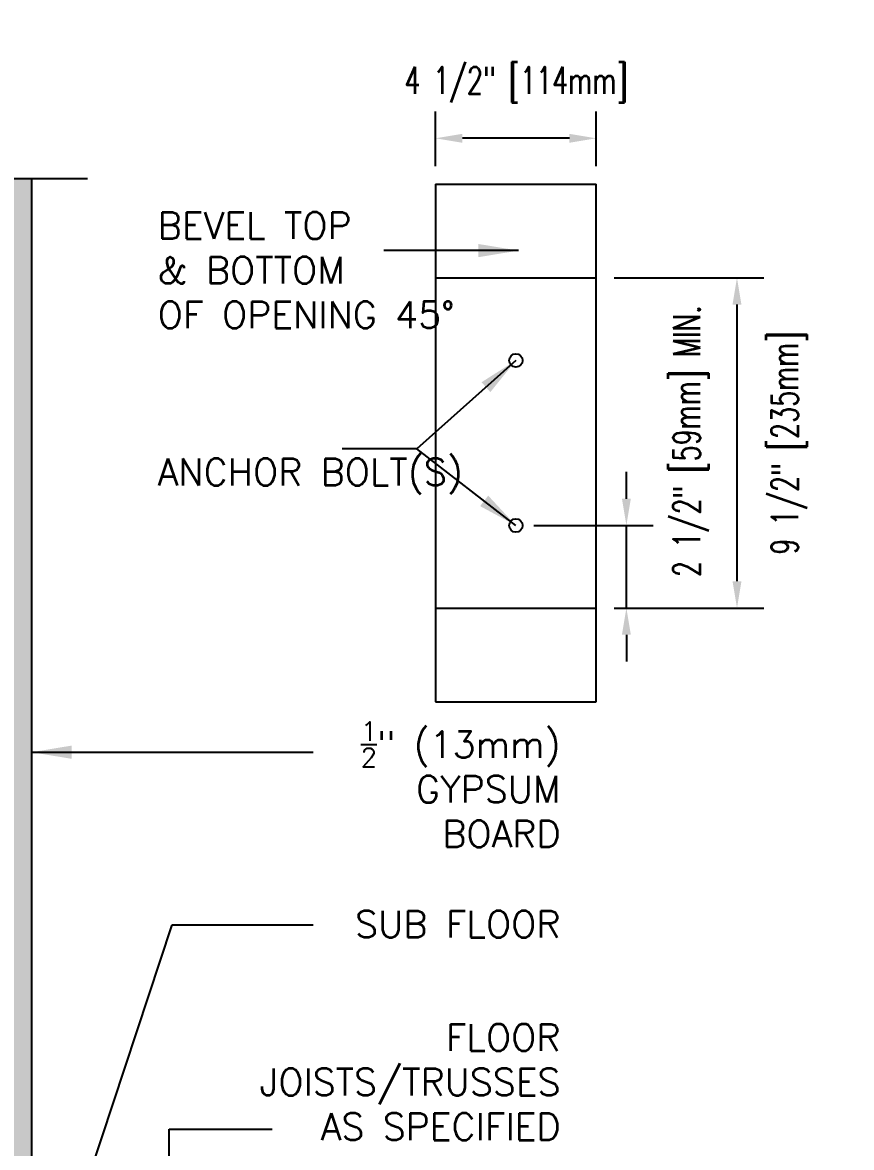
# Model space of a CAD drawing. Header units: inches. Extents: x 34 to 92.7, y -25.1 to 58.
# Drawn here: x 69.47 to 92.7, y 26.52 to 58.04 of the extents above; entities that cross this region are included whole.
import ezdxf

# ---------------------------------------------------------------- set-up
doc = ezdxf.new("R2010")
doc.units = ezdxf.units.IN
doc.header["$LTSCALE"] = 0.5
doc.header["$MEASUREMENT"] = 0
for name, color, linetype in [('HATCH', 12, 'Continuous'), ('LINE9', 9, 'Continuous'), ('TEXT', 4, 'Continuous')]:
    doc.layers.add(name, color=color, linetype=linetype)
doc.styles.add('DIM', font='romans.shx', dxfattribs={"width": 0.7})
doc.styles.add('ROMANS', font='romans.shx', dxfattribs={"height": 1.125})
doc.dimstyles.new('ext_12', dxfattribs={"dimscale": 12, "dimtxt": 0.09375, "dimasz": 0.09375, "dimexe": 0.09375, "dimexo": 0.0625, "dimgap": 0.0625, "dimtad": 1, "dimdec": 1, "dimzin": 3, "dimdsep": 46, "dimlunit": 4, "dimtxsty": 'DIM', "dimcen": 0.09, "dimdle": 0.09375, "dimclrt": 4, "dimadec": 0, "dimazin": 0, "dimtfac": 1, "dimtdec": 1, "dimtmove": 2, "dimatfit": 3, "dimfxl": 1, "dimfrac": 2, "dimtolj": 1, "dimtzin": 0, "dimarcsym": 0})
doc.dimstyles.new('ext_8', dxfattribs={"dimscale": 8, "dimtxt": 0.09375, "dimasz": 0.09375, "dimexe": 0.09375, "dimexo": 0.0625, "dimgap": 0.0625, "dimtad": 1, "dimdec": 1, "dimzin": 3, "dimdsep": 46, "dimlunit": 4, "dimtxsty": 'DIM', "dimcen": 0.09, "dimdle": 0.09375, "dimclrt": 4, "dimadec": 0, "dimazin": 0, "dimtfac": 1, "dimtdec": 1, "dimtmove": 2, "dimatfit": 3, "dimfxl": 1, "dimfrac": 2, "dimtolj": 1, "dimtzin": 0, "dimarcsym": 0})

# ---------------------------------------------------------------- blocks, each defined once
blk = doc.blocks.new('*D1')
at = {"layer": 'Defpoints', "color": 0, "transparency": 16777216}
for p in [(83.294, 43.951), (86.389, 43.951), (85.544, 41.639)]:
    blk.add_point(p, dxfattribs=at)
at = {"layer": 'TEXT', "color": 0, "lineweight": -2, "transparency": 16777216}
for p, q in [((86.389, 44.701), (86.389, 45.451)), ((83.794, 43.951), (87.139, 43.951)), ((86.389, 41.639), (86.389, 43.951)), ((86.044, 41.639), (87.139, 41.639)), ((86.389, 40.889), (86.389, 40.139))]:
    blk.add_line(p, q, dxfattribs=at)
at = {"layer": 'TEXT', "color": 0, "transparency": 16777216}
for points in [[(86.264, 44.701), (86.514, 44.701), (86.389, 43.951)], [(86.264, 40.889), (86.514, 40.889), (86.389, 41.639)]]:
    blk.add_solid(points, dxfattribs=at)
at = {"layer": 'TEXT', "color": 4, "transparency": 16777216, "insert": (88.203, 46.309), "char_height": 0.75, "attachment_point": 5, "rotation": 90, "style": 'DIM'}
blk.add_mtext('\\A1;2 1/2" [59mm] MIN.', dxfattribs=at)
blk = doc.blocks.new('*D2')
at = {"layer": 'Defpoints', "color": 0, "transparency": 16777216}
for p in [(85.544, 50.889), (85.544, 41.639), (89.487, 41.639)]:
    blk.add_point(p, dxfattribs=at)
at = {"layer": 'TEXT', "color": 0, "lineweight": -2, "transparency": 16777216}
for p, q in [((86.044, 50.889), (90.237, 50.889)), ((89.487, 50.139), (89.487, 42.389)), ((86.044, 41.639), (90.237, 41.639))]:
    blk.add_line(p, q, dxfattribs=at)
at = {"layer": 'TEXT', "color": 0, "transparency": 16777216}
for points in [[(89.362, 50.139), (89.612, 50.139), (89.487, 50.889)], [(89.362, 42.389), (89.612, 42.389), (89.487, 41.639)]]:
    blk.add_solid(points, dxfattribs=at)
at = {"layer": 'TEXT', "color": 4, "transparency": 16777216, "insert": (90.951, 46.264), "char_height": 0.75, "attachment_point": 5, "rotation": 90, "style": 'DIM'}
blk.add_mtext('\\A1;9 1/2" [235mm]', dxfattribs=at)
blk = doc.blocks.new('*D3')
at = {"layer": 'Defpoints', "color": 0, "transparency": 16777216}
for p in [(81.044, 54.799), (81.044, 53.514), (85.544, 53.514)]:
    blk.add_point(p, dxfattribs=at)
at = {"layer": 'TEXT', "color": 0, "lineweight": -2, "transparency": 16777216}
for p, q in [((81.044, 54.014), (81.044, 55.549)), ((85.544, 54.014), (85.544, 55.549)), ((84.794, 54.799), (81.794, 54.799))]:
    blk.add_line(p, q, dxfattribs=at)
at = {"layer": 'TEXT', "color": 0, "transparency": 16777216}
for points in [[(81.794, 54.924), (81.794, 54.674), (81.044, 54.799)], [(84.794, 54.924), (84.794, 54.674), (85.544, 54.799)]]:
    blk.add_solid(points, dxfattribs=at)
at = {"layer": 'TEXT', "color": 4, "transparency": 16777216, "insert": (83.294, 56.299), "char_height": 0.75, "attachment_point": 5, "style": 'DIM'}
blk.add_mtext('\\A1;4 1/2" [114mm]', dxfattribs=at)

msp = doc.modelspace()

# ---------------------------------------------------------------- hatches: boundary and pattern name
at = {"layer": 'HATCH'}
h = msp.add_hatch(dxfattribs=at)
h.set_pattern_fill('AR-SAND', color=256, scale=0.25, style=0)
h.set_pattern_definition([(37.5, (4, 0), (-0.0157483, 0.481706), [0, -0.38, 0, -0.425, 0, -0.40625]), (7.5, (4, 0), (0.442444, 0.7055365), [0, -0.205, 0, -0.3425, 0, -0.13125]), (327.5, (3.6925, 0), (0.7785355, 0.0014148), [0, -0.125, 0, -0.45, 0, -0.5875]), (317.5, (3.6925, 0), (0.7515317, 0.219419), [0, -0.0625, 0, -0.295, 0, -0.3375])])
h.paths.add_polyline_path([(69.722, 53.649), (69.222, 53.649), (69.222, 35.649), (69.209, 24.399), (69.722, 24.399)])

# ---------------------------------------------------------------- linework, layer by layer
at = {"layer": 'LINE9'}
for p, q in [((60.409, 53.674), (71.293, 53.674)), ((69.722, 53.674), (69.722, 24.399)), ((81.044, 53.514), (81.044, 39.014)), ((81.044, 53.514), (85.544, 53.514)), ((85.544, 39.014), (85.544, 53.514)), ((81.044, 50.889), (85.544, 50.889)), ((81.044, 41.639), (85.544, 41.639)), ((81.044, 39.014), (85.544, 39.014))]:
    msp.add_line(p, q, dxfattribs=at)
for centre in [(83.294, 48.576), (83.294, 43.951)]:
    msp.add_circle(centre, 0.188, dxfattribs=at)

# ---------------------------------------------------------------- texts
at = {"layer": 'TEXT', "char_height": 0.75, "style": 'ROMANS'}
for s, insert, width, attachment_point in [('BEVEL TOP \\P& BOTTOM \\POF OPENING 45%%D', (73.258, 51.104), 8.65251, 4), ('ANCHOR BOLT(S)', (73.258, 45.324), 8.21011, 4), ('\\A1;{\\H0.7x;\\S1/2;}" (13mm) GYPSUM BOARD', (84.543, 36.692), 7.30932, 6), ('\\A1;{\\H1x;SUB FLOOR}', (84.543, 32.78), 11.43486, 6), ('\\A1;FLOOR JOISTS/TRUSSES \\PAS SPECIFIED', (84.543, 28.358), 11.43486, 6)]:
    msp.add_mtext(s, dxfattribs=dict(at, insert=insert, width=width, attachment_point=attachment_point))

# ---------------------------------------------------------------- dimensions: what is measured, and where the dimension line sits
at = {"layer": 'TEXT'}
dim = msp.add_linear_dim(base=(81.044, 54.799), p1=(85.544, 53.514), p2=(81.044, 53.514), dimstyle='ext_8', dxfattribs=at)
dim.commit()
dim.dimension.update_dxf_attribs({"geometry": '*D3', "text_midpoint": (83.294, 56.299), "dimtype": 160})
dim = msp.add_linear_dim(base=(89.487451658, 41.638584191), p1=(85.543691863, 50.888584191), p2=(85.543691863, 41.638584191), angle=90, dimstyle='ext_8', dxfattribs=at)
dim.commit()
dim.dimension.update_dxf_attribs({"geometry": '*D2', "text_midpoint": (90.950612454, 46.263584191), "dimtype": 160})
dim = msp.add_linear_dim(base=(86.389, 43.951), p1=(85.544, 41.639), p2=(83.294, 43.951), angle=90, text='<> MIN.', dimstyle='ext_8', dxfattribs=at)
dim.commit()
dim.dimension.update_dxf_attribs({"geometry": '*D1', "text_midpoint": (88.203, 46.309), "dimtype": 160})

# ---------------------------------------------------------------- leaders
msp.add_leader([(83.367, 51.653), (79.593, 51.653)], dimstyle='ext_12', dxfattribs=at)
for points in [[(83.294, 48.576), (80.521, 46.1), (78.43, 46.1)], [(83.294, 43.951), (80.521, 46.1)], [(69.722, 37.599), (77.614, 37.599)], [(70.905, 24.399), (73.668, 32.763), (77.614, 32.763)], [(73.578, 20.76), (73.578, 27.038), (76.47, 27.038)]]:
    msp.add_leader(points, dimstyle='ext_12', override={"dimgap": 0.0625, "dimtad": 0}, dxfattribs=at)

doc.saveas('drawing.dxf')
